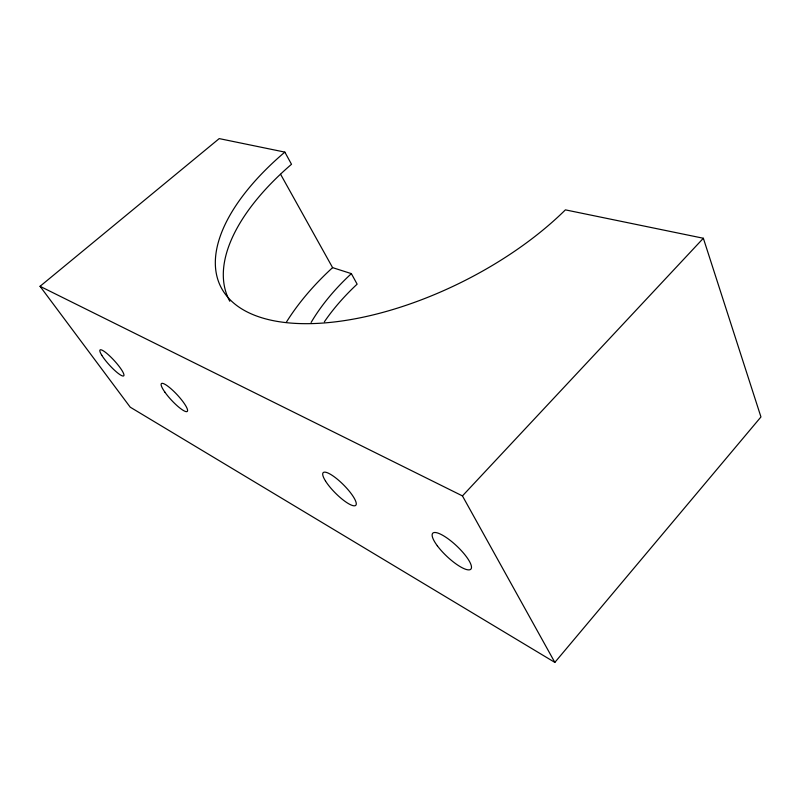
<?xml version="1.0" encoding="UTF-8"?>
<svg xmlns="http://www.w3.org/2000/svg" width="801" height="801" viewBox="0 0 801 801"><rect width="100%" height="100%" fill="white"/><g stroke="black" fill="none" stroke-linecap="round" stroke-linejoin="round"><path stroke-width="1.2" d="M554.843 662.397L760.95 416.951L703.358 238.257L565.396 209.862A218.483 103.559 -26.5 0 1 272.771 320.56A218.483 103.559 -26.5 0 1 284.846 152.11L219.214 138.603L40.05 286.307L130.213 407.168L554.843 662.397L462.447 495.909L40.05 286.307M462.447 495.909L703.358 238.257M280.61 174.298L332.595 267.634L351.369 273.632L357.126 284.155A199.389 116.986 -25.4 0 0 324.375 321.802M284.846 152.11L291.504 164.275A216.701 104.991 -26.5 0 0 229.807 301.246M286.368 322.192A237.977 138.032 -25.5 0 1 332.595 267.634M311.108 322.473A200.891 116.085 -25.5 0 1 351.369 273.632M437.296 545.751A26.193 7.159 43.3 0 0 470.557 569.421A26.193 7.159 43.3 0 0 447.549 538.402A26.193 7.159 43.3 0 0 437.296 545.751M325.546 481.081A23.079 5.787 45.1 0 0 354.553 505.811A23.079 5.787 45.1 0 0 338.322 480.019A23.079 5.787 45.1 0 0 325.546 481.081M164.876 392.13A18.984 3.925 47.1 0 0 187.084 411.534A18.984 3.925 47.1 0 0 171.074 388.825A18.984 3.925 47.1 0 0 164.876 392.13M101.817 355.324A17.532 3.294 47.6 0 0 122.663 375.979A17.532 3.294 47.6 0 0 111.149 357.366A17.532 3.294 47.6 0 0 101.817 355.324"/></g></svg>
